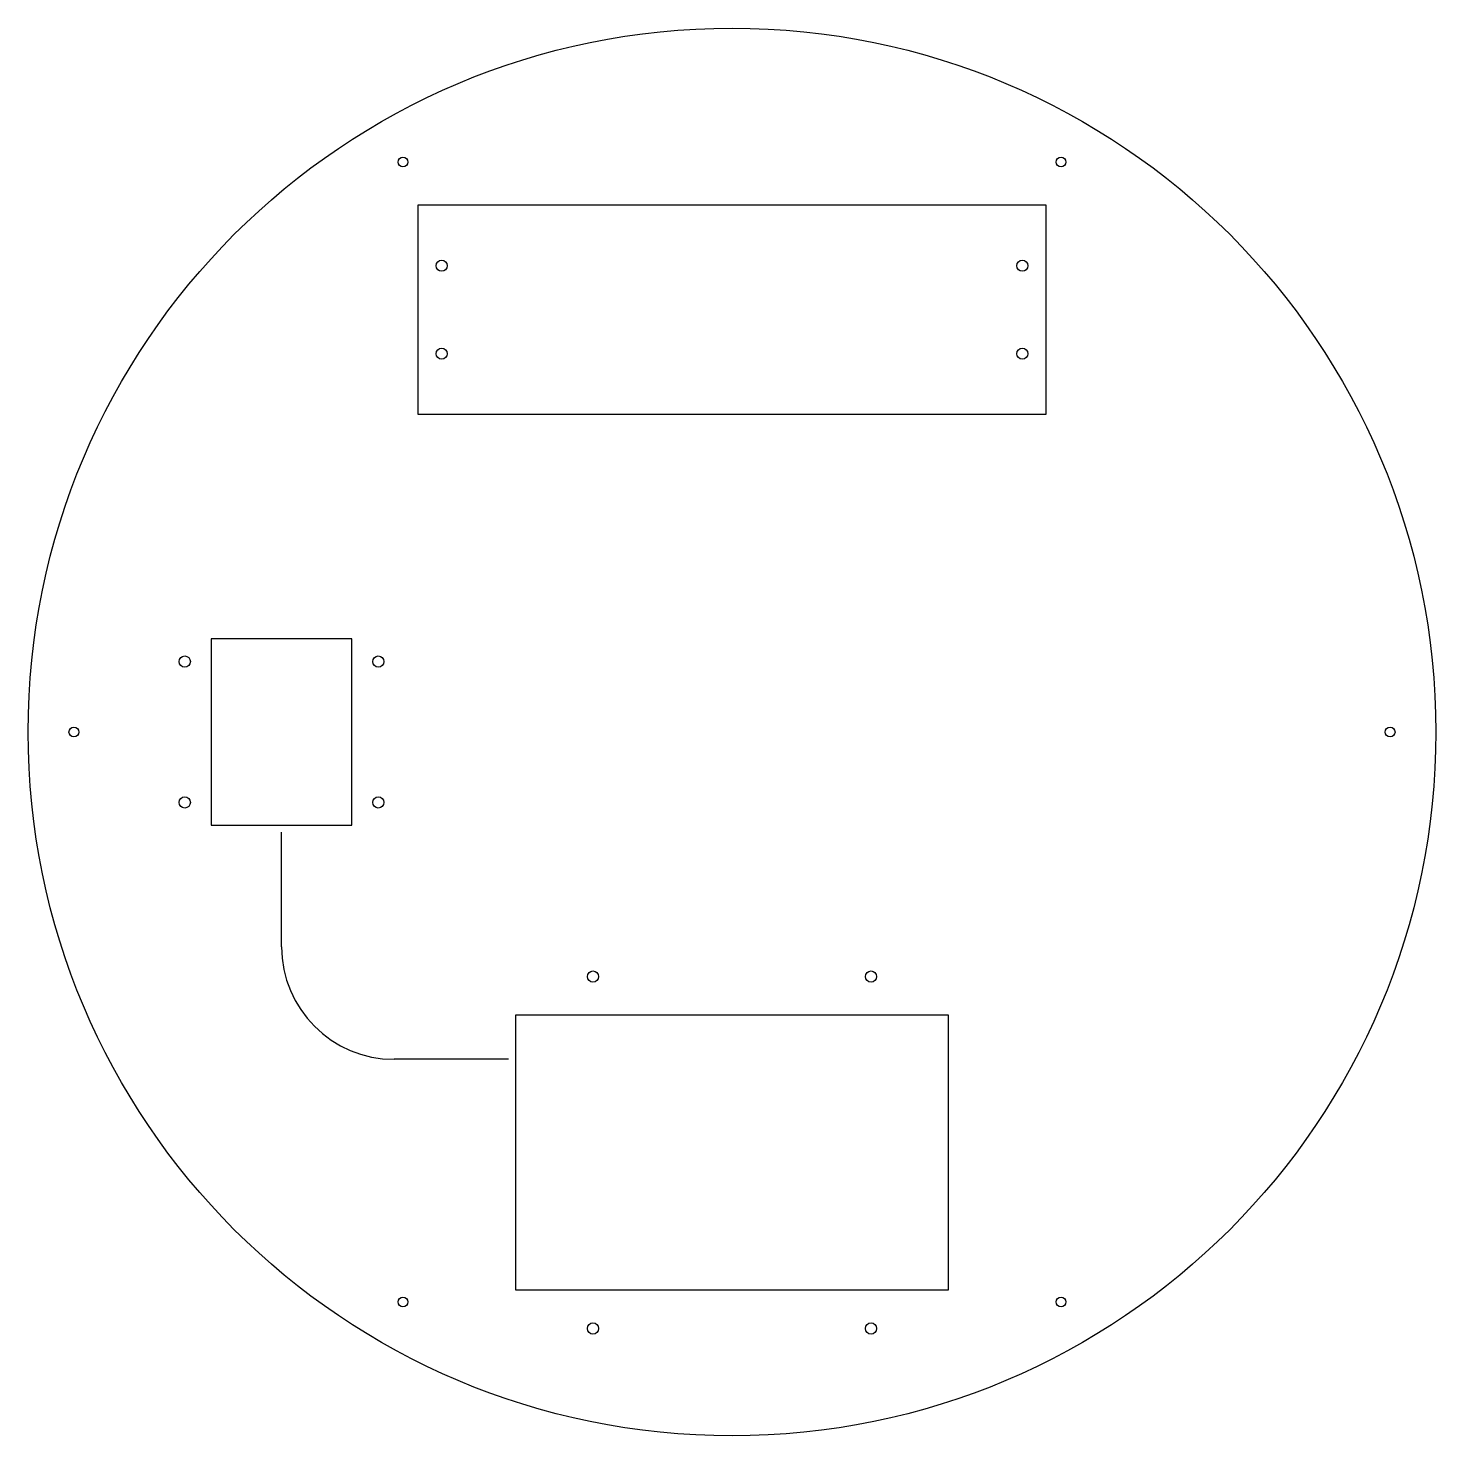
# Model space of a CAD drawing. Extents: x -200 to 200, y -200 to 200.
import ezdxf

# ---------------------------------------------------------------- set-up
doc = ezdxf.new("R2010")
doc.units = 0

msp = doc.modelspace()

# ---------------------------------------------------------------- linework, layer by layer
for centre, radius in [((0, 0), 200), ((-93.5, 161.946751), 1.4), ((93.5, 161.946751), 1.4), ((-82.5, 132.5), 1.6), ((82.5, 132.5), 1.6), ((-82.5, 107.5), 1.6), ((82.5, 107.5), 1.6), ((-155.5, 20), 1.6), ((-100.5, 20), 1.6), ((-187, 0), 1.4), ((187, 0), 1.4), ((-155.5, -20), 1.6), ((-100.5, -20), 1.6), ((-39.5, -69.5), 1.6), ((39.5, -69.5), 1.6), ((-93.5, -161.946751), 1.4), ((93.5, -161.946751), 1.4), ((-39.5, -169.5), 1.6), ((39.5, -169.5), 1.6)]:
    msp.add_circle(centre, radius)
at = {"layer": '1'}
for p, q in [((89.25, 149.7), (-89.25, 149.7)), ((-89.25, 149.7), (-89.25, 90.3)), ((89.25, 90.3), (89.25, 149.7)), ((-89.25, 90.3), (89.25, 90.3)), ((-108, 26.5), (-148, 26.5)), ((-148, 26.5), (-148, -26.5)), ((-108, -26.5), (-108, 26.5)), ((-148, -26.5), (-108, -26.5)), ((61.5, -80.5), (-61.5, -80.5)), ((-61.5, -80.5), (-61.5, -158.5)), ((61.5, -158.5), (61.5, -80.5)), ((-61.5, -158.5), (61.5, -158.5))]:
    msp.add_line(p, q, dxfattribs=at)
at = {"layer": '2'}
for p, q in [((-128, -61), (-128, -28.5)), ((-63.5, -93), (-96, -93))]:
    msp.add_line(p, q, dxfattribs=at)
msp.add_arc((-96, -61), 32, 180, 270, dxfattribs=at)

doc.saveas('drawing.dxf')
